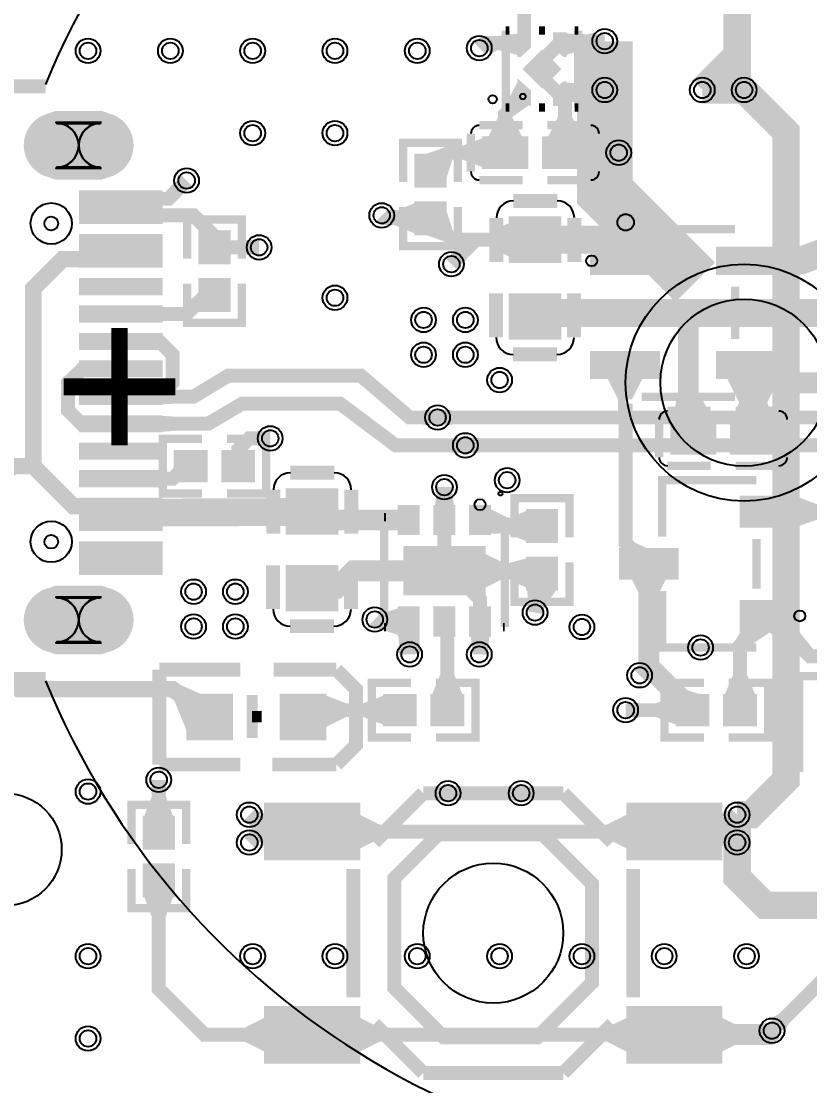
# Model space of a CAD drawing. Header units: millimetres. Extents: x -4.6 to 50, y -7.7 to 42.4.
# Drawn here: x 5.75 to 20.12, y 4.97 to 24.37 of the extents above; entities that cross this region are included whole.
import ezdxf

# ---------------------------------------------------------------- set-up
doc = ezdxf.new("R2010")
doc.units = ezdxf.units.MM
for name, color, linetype, true_color in [('BottomLayer', 7, 'Continuous', 0x0000ff), ('BottomSilkLayer', 7, 'Continuous', 0x66cc33), ('BottomSolderMaskLayer', 7, 'Continuous', 0xaa00ff), ('Document', 7, 'Continuous', 0xffffff), ('Hole', 7, 'Continuous', 0x222222), ('Inner1', 7, 'Continuous', 0x999966), ('Inner2', 7, 'Continuous', 0x008000), ('Multi-Layer', 7, 'Continuous', 0xc0c0c0), ('TopLayer', 7, 'Continuous', 0xff0000), ('TopPasteMaskLayer', 7, 'Continuous', 0x808080), ('TopSilkLayer', 7, 'Continuous', 0xffcc00), ('TopSolderMaskLayer', 7, 'Continuous', 0x800080)]:
    doc.layers.add(name, color=color, linetype=linetype, true_color=true_color)
doc.styles.get("Standard").update_dxf_attribs({"font": 'arial.ttf'})

msp = doc.modelspace()

# ---------------------------------------------------------------- hatches: boundary and pattern name
at = {"layer": 'BottomLayer'}
msp.add_hatch(color=256, dxfattribs=at).paths.add_polyline_path([(16.787, 21.839), (16.487, 21.839), (16.51, 21.699), (16.764, 21.699)])
at = {"layer": 'BottomSolderMaskLayer'}
for points in [[(7.213, 22.731, -0.785398), (7.213, 21.48), (6.379, 21.48, -0.785398), (6.379, 22.731)], [(7.213, 14.08, -0.785398), (7.213, 12.83), (6.379, 12.83, -0.785398), (6.379, 14.08)]]:
    msp.add_hatch(color=256, dxfattribs=at).paths.add_polyline_path(points)
at = {"layer": 'Document'}
for points in [[(9.097, 11.959), (9.097, 11.299), (8.945, 11.299), (8.945, 11.959)], [(9.373, 11.582), (8.712, 11.582), (8.712, 11.735), (9.373, 11.735)], [(11.226, 11.634), (10.566, 11.634), (10.566, 11.787), (11.226, 11.787)]]:
    msp.add_hatch(color=256, dxfattribs=at).paths.add_polyline_path(points)
at = {"layer": 'Inner1'}
for points in [[(18.361, 23.102), (18.149, 23.314), (18.264, 23.396), (18.443, 23.217)], [(18.994, 23.301), (18.729, 23.161), (18.669, 23.288), (18.923, 23.422)], [(18.293, 22.964), (18.293, 23.264), (18.433, 23.241), (18.433, 22.987)], [(18.791, 22.964), (18.791, 23.264), (18.651, 23.241), (18.651, 22.987)], [(19.123, 23.127), (18.911, 22.914), (19.026, 22.832), (19.205, 23.011)], [(18.928, 9.756), (18.928, 10.056), (19.05, 10.033), (19.05, 9.779)], [(19.656, 5.955), (19.417, 6.194), (19.558, 6.275), (19.737, 6.096)]]:
    msp.add_hatch(color=256, dxfattribs=at).paths.add_polyline_path(points)
at = {"layer": 'Inner2'}
for points in [[(13.469, 16.995), (13.469, 17.295), (13.609, 17.272), (13.609, 17.018)], [(13.975, 16.487), (13.975, 16.787), (14.115, 16.764), (14.115, 16.51)]]:
    msp.add_hatch(color=256, dxfattribs=at).paths.add_polyline_path(points)
at = {"layer": 'Multi-Layer'}
for points in [[(7.196, 22.705, -0.785398), (7.196, 21.505), (6.396, 21.505, -0.785398), (6.396, 22.705)], [(7.196, 14.055, -0.785398), (7.196, 12.855), (6.396, 12.855, -0.785398), (6.396, 14.055)]]:
    msp.add_hatch(color=256, dxfattribs=at).paths.add_polyline_path(points)
at = {"layer": 'TopLayer'}
for points in [[(14.291, 23.761), (14.187, 24.082), (14.347, 24.097), (14.43, 23.843)], [(14.815, 23.745), (14.815, 24.145), (14.434, 24.097), (14.434, 23.843)], [(14.815, 24.145), (15.015, 24.145), (15.015, 23.895), (14.865, 23.745), (14.815, 23.745)], [(15.665, 24.145), (15.465, 24.145), (15.465, 23.895), (15.615, 23.745), (15.665, 23.745)], [(15.665, 23.745), (15.665, 24.145), (16.046, 24.13), (16.046, 23.876)], [(16.234, 23.834), (16.234, 24.172), (16.077, 24.13), (16.077, 23.876)], [(14.922, 23.495), (15.24, 23.813), (15.558, 23.495), (15.24, 23.177)], [(15.015, 22.845), (14.815, 23.295), (14.586, 22.871), (14.697, 22.622)], [(15.015, 23.095), (15.015, 22.845), (14.815, 22.845), (14.815, 23.295), (14.865, 23.245), (15.015, 23.095)], [(16.234, 22.945), (16.234, 23.283), (16.077, 23.241), (16.077, 22.987)], [(15.665, 22.845), (15.465, 22.845), (15.465, 23.095), (15.615, 23.245), (15.665, 23.245)], [(15.665, 23.245), (15.665, 22.845), (16.046, 22.987), (16.046, 23.241)], [(14.25, 22.241), (14.885, 22.241), (14.695, 22.622), (14.441, 22.622)], [(15.976, 22.241), (15.341, 22.241), (15.531, 22.622), (15.785, 22.622)], [(14.173, 21.701), (14.173, 22.241), (13.792, 22.098), (13.792, 21.844)], [(14.963, 22.241), (14.963, 21.701), (14.173, 21.701), (14.173, 22.241)], [(15.263, 22.241), (15.263, 21.701), (16.053, 21.701), (16.053, 22.241)], [(16.053, 21.701), (16.053, 22.241), (16.434, 22.098), (16.434, 21.844)], [(16.505, 21.821), (16.505, 22.121), (16.365, 22.098), (16.365, 21.844)], [(13.478, 21.359), (12.938, 21.359), (12.938, 21.925), (13.478, 21.925)], [(13.065, 21.925), (13.478, 21.443), (13.615, 21.868), (13.449, 22.062)], [(8.214, 21.28), (8.214, 20.98), (6.914, 20.98), (6.914, 21.28)], [(8.214, 20.98), (8.214, 20.68), (6.914, 20.68), (6.914, 20.98)], [(12.938, 21.059), (12.938, 20.493), (12.557, 20.649), (12.557, 20.903)], [(13.478, 21.059), (12.938, 21.059), (12.938, 20.493), (13.478, 20.493)], [(13.478, 20.973), (13.062, 20.493), (13.448, 20.357), (13.615, 20.549)], [(12.477, 20.95), (12.42, 20.656), (12.562, 20.649), (12.611, 20.903)], [(15.563, 20.785), (15.563, 19.985), (14.663, 19.985), (14.663, 20.785)], [(14.663, 20.068), (14.663, 20.703), (14.282, 20.512), (14.282, 20.258)], [(14.663, 20.068), (14.663, 20.703), (14.282, 20.512), (14.282, 20.258)], [(8.214, 20.48), (8.214, 20.18), (6.914, 20.18), (6.914, 20.48)], [(9.541, 19.962), (9.001, 19.962), (9.001, 20.528), (9.541, 20.528)], [(8.214, 20.18), (8.214, 19.88), (6.914, 19.88), (6.914, 20.18)], [(13.789, 19.927), (13.577, 20.139), (13.692, 20.221), (13.871, 20.042)], [(17.332, 20.245), (17.332, 19.755), (16.175, 19.755), (16.175, 20.245)], [(19.648, 20.245), (19.648, 19.755), (18.473, 19.755), (18.473, 20.245)], [(8.214, 19.68), (8.214, 19.38), (6.914, 19.38), (6.914, 19.68)], [(9.541, 19.662), (9.001, 19.662), (9.001, 19.096), (9.541, 19.096)], [(15.563, 19.385), (15.563, 18.585), (14.663, 18.585), (14.663, 19.385)], [(17.332, 19.295), (17.332, 18.805), (16.175, 18.805), (16.175, 19.295)], [(8.214, 19.18), (8.214, 18.88), (6.914, 18.88), (6.914, 19.18)], [(8.214, 18.68), (8.214, 18.38), (6.914, 18.38), (6.914, 18.68)], [(17.332, 18.345), (17.332, 17.855), (16.175, 17.855), (16.175, 18.345)], [(19.648, 18.345), (19.648, 17.855), (18.473, 17.855), (18.473, 18.345)], [(8.214, 18.18), (8.214, 17.88), (6.914, 17.88), (6.914, 18.18)], [(17.071, 17.855), (16.436, 17.855), (16.626, 17.474), (16.88, 17.474)], [(19.564, 17.855), (18.612, 17.855), (18.897, 17.284), (19.278, 17.284)], [(8.214, 17.68), (8.214, 17.38), (6.914, 17.38), (6.914, 17.68)], [(8.214, 17.68), (8.214, 17.38), (8.595, 17.399), (8.595, 17.653)], [(18.383, 17.034), (17.602, 17.034), (17.717, 17.606), (18.098, 17.606)], [(18.692, 17.034), (19.482, 17.034), (19.278, 17.606), (18.897, 17.606)], [(13.205, 16.995), (13.205, 17.295), (13.065, 17.272), (13.065, 17.018)], [(8.214, 17.18), (8.214, 16.88), (6.914, 16.88), (6.914, 17.18)], [(8.214, 17.18), (8.214, 16.88), (8.595, 16.904), (8.595, 17.158)], [(18.392, 16.494), (18.392, 17.034), (17.602, 17.034), (17.602, 16.494)], [(18.692, 16.494), (18.692, 17.034), (19.482, 17.034), (19.482, 16.494)], [(13.711, 16.487), (13.711, 16.787), (13.571, 16.764), (13.571, 16.51)], [(13.975, 16.487), (13.975, 16.787), (14.115, 16.764), (14.115, 16.51)], [(8.214, 16.68), (8.214, 16.38), (6.914, 16.38), (6.914, 16.68)], [(9.121, 16.526), (9.121, 15.986), (8.555, 15.986), (8.555, 16.526)], [(9.421, 16.526), (9.421, 15.986), (9.987, 15.986), (9.987, 16.526)], [(8.214, 16.18), (8.214, 15.88), (6.914, 15.88), (6.914, 16.18)], [(11.499, 15.832), (11.499, 15.032), (10.599, 15.032), (10.599, 15.832)], [(13.287, 15.526), (13.637, 15.526), (13.589, 15.875), (13.335, 15.875)], [(13.612, 15.743), (13.312, 15.743), (13.335, 15.603), (13.589, 15.603)], [(8.214, 15.68), (8.214, 15.38), (6.914, 15.38), (6.914, 15.68)], [(12.987, 15.026), (12.637, 15.026), (12.637, 15.526), (12.987, 15.526)], [(13.637, 15.026), (13.287, 15.026), (13.287, 15.526), (13.637, 15.526)], [(14.287, 15.026), (13.937, 15.026), (13.937, 15.526), (14.287, 15.526)], [(19.908, 15.162), (19.908, 15.694), (18.871, 15.694), (18.871, 15.162)], [(19.908, 15.162), (19.908, 15.694), (20.289, 15.55), (20.289, 15.296)], [(8.214, 15.38), (8.214, 15.08), (6.914, 15.08), (6.914, 15.38)], [(14.287, 15.482), (14.287, 15.026), (14.668, 15.038), (14.668, 15.292)], [(14.97, 14.882), (14.97, 15.448), (14.589, 15.292), (14.589, 15.038)], [(15.51, 14.882), (14.97, 14.882), (14.97, 15.448), (15.51, 15.448)], [(8.214, 14.88), (8.214, 14.58), (6.914, 14.58), (6.914, 14.88)], [(14.187, 13.926), (12.737, 13.926), (12.737, 14.776), (14.187, 14.776)], [(17.197, 14.744), (16.668, 14.744), (16.674, 14.769), (16.944, 14.859)], [(17.706, 14.212), (17.706, 14.744), (16.668, 14.744), (16.668, 14.212)], [(8.214, 14.58), (8.214, 14.28), (6.914, 14.28), (6.914, 14.58)], [(14.187, 14.669), (14.187, 14.034), (14.568, 14.224), (14.568, 14.478)], [(14.97, 14.582), (14.97, 14.034), (14.589, 14.224), (14.589, 14.478)], [(15.51, 14.582), (14.97, 14.582), (14.97, 14.016), (15.51, 14.016)], [(11.499, 14.432), (11.499, 13.632), (10.599, 13.632), (10.599, 14.432)], [(16.869, 14.212), (17.504, 14.212), (17.314, 13.831), (17.06, 13.831)], [(14.97, 14.016), (15.507, 14.016), (15.25, 13.635), (14.992, 13.635)], [(15.284, 13.693), (14.989, 13.746), (15.036, 13.879), (15.286, 13.835)], [(19.908, 13.262), (19.908, 13.794), (18.871, 13.794), (18.871, 13.262)], [(12.637, 13.175), (12.637, 13.675), (12.256, 13.553), (12.256, 13.299)], [(12.987, 13.176), (12.637, 13.176), (12.637, 13.676), (12.987, 13.676)], [(13.637, 13.176), (13.287, 13.176), (13.287, 13.676), (13.637, 13.676)], [(14.287, 13.176), (13.937, 13.176), (13.937, 13.676), (14.287, 13.676)], [(18.871, 13.262), (19.441, 13.262), (19.027, 12.987), (18.758, 13.076)], [(19.338, 13.262), (19.908, 13.262), (20.216, 12.881), (19.857, 12.881)], [(14.287, 13.176), (13.937, 13.176), (13.985, 12.842), (14.239, 12.842)], [(14.254, 12.951), (13.955, 12.967), (13.985, 13.106), (14.239, 13.092)], [(17.01, 12.646), (17.217, 12.429), (17.273, 12.514), (17.098, 12.698)], [(13.797, 12.081), (13.231, 12.081), (13.387, 12.462), (13.641, 12.462)], [(18.565, 12.081), (19.131, 12.081), (18.975, 12.462), (18.721, 12.462)], [(8.782, 11.392), (9.07, 12.084), (8.659, 12.267), (8.54, 11.981)], [(9.582, 12.084), (9.582, 11.284), (8.782, 11.284), (8.782, 12.084)], [(11.284, 12.084), (11.284, 11.284), (10.484, 11.284), (10.484, 12.084)], [(11.284, 12.084), (11.284, 11.494), (11.665, 11.684), (11.665, 11.938)], [(12.365, 11.541), (12.365, 12.081), (11.984, 11.938), (11.984, 11.684)], [(12.931, 12.081), (12.931, 11.541), (12.365, 11.541), (12.365, 12.081)], [(13.231, 12.081), (13.231, 11.541), (13.797, 11.541), (13.797, 12.081)], [(17.699, 12.081), (17.699, 11.541), (17.318, 11.684), (17.318, 11.938)], [(17.699, 11.665), (18.179, 12.081), (17.755, 12.218), (17.563, 12.051)], [(18.265, 11.541), (18.265, 12.081), (17.699, 12.081), (17.699, 11.541)], [(18.565, 11.541), (18.565, 12.081), (19.131, 12.081), (19.131, 11.541)], [(16.896, 11.661), (16.896, 11.961), (17.036, 11.938), (17.036, 11.684)], [(8.405, 10.409), (8.105, 10.409), (8.128, 10.269), (8.382, 10.269)], [(8.525, 9.86), (7.985, 9.86), (8.128, 10.241), (8.382, 10.241)], [(10.201, 10.097), (11.901, 10.097), (11.901, 9.097), (10.201, 9.097)], [(16.801, 10.097), (18.501, 10.097), (18.501, 9.097), (16.801, 9.097)], [(10.106, 9.919), (9.893, 9.706), (10.009, 9.624), (10.188, 9.803)], [(10.201, 9.294), (10.201, 9.929), (9.996, 9.996), (9.906, 9.726)], [(10.201, 9.28), (10.201, 9.915), (10.105, 9.724), (10.105, 9.47)], [(11.901, 9.915), (11.901, 9.28), (12.282, 9.47), (12.282, 9.724)], [(16.801, 9.28), (16.801, 9.915), (16.42, 9.724), (16.42, 9.47)], [(18.501, 9.929), (18.501, 9.294), (18.796, 9.726), (18.706, 9.996)], [(18.501, 9.915), (18.501, 9.28), (18.597, 9.47), (18.597, 9.724)], [(18.809, 9.706), (18.596, 9.919), (18.514, 9.803), (18.693, 9.624)], [(7.985, 9.294), (8.525, 9.294), (8.525, 9.86), (7.985, 9.86)], [(10.106, 9.385), (9.893, 9.598), (10.009, 9.68), (10.188, 9.501)], [(18.809, 9.598), (18.596, 9.385), (18.514, 9.501), (18.693, 9.68)], [(7.985, 8.994), (8.525, 8.994), (8.525, 8.428), (7.985, 8.428)], [(8.525, 8.428), (7.985, 8.428), (8.128, 8.047), (8.382, 8.047)], [(10.201, 5.579), (10.201, 6.214), (9.82, 6.024), (9.82, 5.77)], [(10.201, 6.397), (11.901, 6.397), (11.901, 5.397), (10.201, 5.397)], [(11.901, 6.214), (11.901, 5.579), (12.282, 5.77), (12.282, 6.024)], [(16.801, 5.579), (16.801, 6.214), (16.42, 6.024), (16.42, 5.77)], [(16.801, 6.397), (18.501, 6.397), (18.501, 5.397), (16.801, 5.397)], [(18.501, 6.214), (18.501, 5.579), (18.882, 5.77), (18.882, 6.024)], [(19.343, 5.789), (19.264, 6.079), (19.134, 6.024), (19.203, 5.77)]]:
    msp.add_hatch(color=256, dxfattribs=at).paths.add_polyline_path(points)
at = {"layer": 'TopPasteMaskLayer'}
for points in [[(14.815, 24.145), (15.015, 24.145), (15.015, 23.895), (14.865, 23.745), (14.815, 23.745)], [(15.665, 24.145), (15.465, 24.145), (15.465, 23.895), (15.615, 23.745), (15.665, 23.745)], [(14.922, 23.495), (15.24, 23.813), (15.558, 23.495), (15.24, 23.177)], [(15.015, 23.095), (15.015, 22.845), (14.815, 22.845), (14.815, 23.295), (14.865, 23.245), (15.015, 23.095)], [(15.665, 22.845), (15.465, 22.845), (15.465, 23.095), (15.615, 23.245), (15.665, 23.245)], [(7.794, 22.06), (7.796, 22.09), (7.796, 22.12), (7.794, 22.15), (7.791, 22.18), (7.787, 22.209), (7.781, 22.239), (7.773, 22.268), (7.765, 22.296), (7.754, 22.324), (7.743, 22.352), (7.73, 22.379), (7.715, 22.405), (7.7, 22.431), (7.683, 22.455), (7.665, 22.479), (7.646, 22.502), (7.625, 22.524), (7.604, 22.545), (7.581, 22.565), (7.558, 22.583), (7.534, 22.601), (7.509, 22.617), (7.483, 22.632), (7.456, 22.646), (7.429, 22.658), (7.401, 22.669), (7.373, 22.679), (7.344, 22.687), (7.315, 22.693), (7.285, 22.698), (7.256, 22.702), (7.226, 22.704), (7.196, 22.705), (6.396, 22.705), (6.366, 22.704), (6.336, 22.702), (6.306, 22.698), (6.277, 22.693), (6.248, 22.687), (6.219, 22.679), (6.191, 22.669), (6.163, 22.658), (6.135, 22.646), (6.109, 22.632), (6.083, 22.617), (6.058, 22.601), (6.034, 22.583), (6.01, 22.565), (5.988, 22.545), (5.966, 22.524), (5.946, 22.502), (5.927, 22.479), (5.909, 22.455), (5.892, 22.431), (5.876, 22.405), (5.862, 22.379), (5.849, 22.352), (5.837, 22.324), (5.827, 22.296), (5.818, 22.268), (5.811, 22.239), (5.805, 22.209), (5.8, 22.18), (5.797, 22.15), (5.796, 22.12), (5.796, 22.09), (5.797, 22.06), (5.8, 22.031), (5.805, 22.001), (5.811, 21.972), (5.818, 21.943), (5.827, 21.914), (5.837, 21.886), (5.849, 21.858), (5.862, 21.831), (5.876, 21.805), (5.892, 21.78), (5.909, 21.755), (5.927, 21.731), (5.946, 21.708), (5.966, 21.686), (5.988, 21.665), (6.01, 21.646), (6.034, 21.627), (6.058, 21.609), (6.083, 21.593), (6.109, 21.578), (6.135, 21.565), (6.163, 21.552), (6.191, 21.541), (6.219, 21.532), (6.248, 21.524), (6.277, 21.517), (6.306, 21.512), (6.336, 21.508), (6.366, 21.506), (6.396, 21.505), (7.196, 21.505), (7.226, 21.506), (7.256, 21.508), (7.285, 21.512), (7.315, 21.517), (7.344, 21.524), (7.373, 21.532), (7.401, 21.541), (7.429, 21.552), (7.456, 21.565), (7.483, 21.578), (7.509, 21.593), (7.534, 21.609), (7.558, 21.627), (7.581, 21.646), (7.604, 21.665), (7.625, 21.686), (7.646, 21.708), (7.665, 21.731), (7.683, 21.755), (7.7, 21.78), (7.715, 21.805), (7.73, 21.831), (7.743, 21.858), (7.754, 21.886), (7.765, 21.914), (7.773, 21.943), (7.781, 21.972), (7.787, 22.001), (7.791, 22.031)], [(14.333, 21.746), (14.333, 22.196), (14.383, 22.246), (14.863, 22.246), (14.933, 22.196), (14.933, 21.746), (14.863, 21.696), (14.383, 21.696)], [(15.293, 21.746), (15.293, 22.196), (15.363, 22.246), (15.843, 22.246), (15.893, 22.196), (15.893, 21.746), (15.843, 21.696), (15.363, 21.696)], [(13.438, 21.344), (12.978, 21.344), (12.938, 21.384), (12.938, 21.885), (12.978, 21.925), (13.438, 21.925), (13.478, 21.885), (13.478, 21.384)], [(6.914, 20.68), (8.214, 20.68), (8.214, 20.98), (8.214, 20.98), (8.214, 21.28), (6.914, 21.28), (6.914, 20.98), (6.914, 20.98)], [(13.438, 21.074), (12.978, 21.074), (12.938, 21.034), (12.938, 20.533), (12.978, 20.493), (13.438, 20.493), (13.478, 20.533), (13.478, 21.034)], [(15.563, 20.785), (15.563, 19.985), (14.663, 19.985), (14.663, 20.785)], [(6.914, 19.88), (8.214, 19.88), (8.214, 20.18), (8.214, 20.18), (8.214, 20.48), (6.914, 20.48), (6.914, 20.18), (6.914, 20.18)], [(9.501, 19.947), (9.041, 19.947), (9.001, 19.987), (9.001, 20.488), (9.041, 20.528), (9.501, 20.528), (9.541, 20.488), (9.541, 19.987)], [(17.332, 20.245), (17.332, 19.755), (16.175, 19.755), (16.175, 20.245)], [(19.648, 20.245), (19.648, 19.755), (18.473, 19.755), (18.473, 20.245)], [(6.914, 19.38), (8.214, 19.38), (8.214, 19.68), (6.914, 19.68)], [(9.501, 19.677), (9.041, 19.677), (9.001, 19.637), (9.001, 19.136), (9.041, 19.096), (9.501, 19.096), (9.541, 19.136), (9.541, 19.637)], [(15.563, 19.385), (15.563, 18.585), (14.663, 18.585), (14.663, 19.385)], [(17.332, 19.295), (17.332, 18.805), (16.175, 18.805), (16.175, 19.295)], [(8.214, 19.18), (6.914, 19.18), (6.914, 18.88), (8.214, 18.88)], [(6.914, 18.38), (8.214, 18.38), (8.214, 18.68), (6.914, 18.68)], [(17.332, 18.345), (17.332, 17.855), (16.175, 17.855), (16.175, 18.345)], [(19.648, 18.345), (19.648, 17.855), (18.473, 17.855), (18.473, 18.345)], [(6.914, 17.88), (8.214, 17.88), (8.214, 18.18), (6.914, 18.18)], [(6.914, 17.38), (8.214, 17.38), (8.214, 17.68), (6.914, 17.68)], [(6.914, 16.88), (8.214, 16.88), (8.214, 17.18), (6.914, 17.18)], [(18.362, 16.989), (18.362, 16.539), (18.292, 16.489), (17.812, 16.489), (17.762, 16.539), (17.762, 16.989), (17.812, 17.039), (18.292, 17.039)], [(19.322, 16.989), (19.322, 16.539), (19.272, 16.489), (18.792, 16.489), (18.722, 16.539), (18.722, 16.989), (18.792, 17.039), (19.272, 17.039)], [(6.914, 16.38), (8.214, 16.38), (8.214, 16.68), (6.914, 16.68)], [(9.136, 16.486), (9.136, 16.026), (9.096, 15.986), (8.595, 15.986), (8.555, 16.026), (8.555, 16.486), (8.595, 16.526), (9.096, 16.526)], [(9.406, 16.486), (9.406, 16.026), (9.446, 15.986), (9.947, 15.986), (9.987, 16.026), (9.987, 16.486), (9.947, 16.526), (9.446, 16.526)], [(6.914, 15.88), (8.214, 15.88), (8.214, 16.18), (6.914, 16.18)], [(11.499, 15.832), (11.499, 15.032), (10.599, 15.032), (10.599, 15.832)], [(6.914, 15.08), (8.214, 15.08), (8.214, 15.38), (8.214, 15.38), (8.214, 15.68), (6.914, 15.68), (6.914, 15.38), (6.914, 15.38)], [(12.987, 15.026), (12.637, 15.026), (12.637, 15.526), (12.987, 15.526)], [(13.637, 15.026), (13.287, 15.026), (13.287, 15.526), (13.637, 15.526)], [(14.287, 15.026), (13.937, 15.026), (13.937, 15.526), (14.287, 15.526)], [(19.908, 15.162), (19.908, 15.694), (18.871, 15.694), (18.871, 15.162)], [(15.47, 14.867), (15.01, 14.867), (14.97, 14.907), (14.97, 15.408), (15.01, 15.448), (15.47, 15.448), (15.51, 15.408), (15.51, 14.907)], [(6.914, 14.28), (8.214, 14.28), (8.214, 14.58), (8.214, 14.58), (8.214, 14.88), (6.914, 14.88), (6.914, 14.58), (6.914, 14.58)], [(14.187, 13.926), (12.737, 13.926), (12.737, 14.776), (14.187, 14.776)], [(17.706, 14.212), (17.706, 14.744), (16.668, 14.744), (16.668, 14.212)], [(15.47, 14.597), (15.01, 14.597), (14.97, 14.557), (14.97, 14.056), (15.01, 14.016), (15.47, 14.016), (15.51, 14.056), (15.51, 14.557)], [(11.499, 14.432), (11.499, 13.632), (10.599, 13.632), (10.599, 14.432)], [(7.794, 13.41), (7.796, 13.44), (7.796, 13.47), (7.794, 13.5), (7.791, 13.53), (7.787, 13.559), (7.781, 13.588), (7.773, 13.617), (7.765, 13.646), (7.754, 13.674), (7.743, 13.702), (7.73, 13.729), (7.715, 13.755), (7.7, 13.78), (7.683, 13.805), (7.665, 13.829), (7.646, 13.852), (7.625, 13.874), (7.604, 13.895), (7.581, 13.915), (7.558, 13.933), (7.534, 13.951), (7.509, 13.967), (7.483, 13.982), (7.456, 13.996), (7.429, 14.008), (7.401, 14.019), (7.373, 14.028), (7.344, 14.036), (7.315, 14.043), (7.285, 14.048), (7.256, 14.052), (7.226, 14.054), (7.196, 14.055), (6.396, 14.055), (6.366, 14.054), (6.336, 14.052), (6.306, 14.048), (6.277, 14.043), (6.248, 14.036), (6.219, 14.028), (6.191, 14.019), (6.163, 14.008), (6.135, 13.996), (6.109, 13.982), (6.083, 13.967), (6.058, 13.951), (6.034, 13.933), (6.01, 13.915), (5.988, 13.895), (5.966, 13.874), (5.946, 13.852), (5.927, 13.829), (5.909, 13.805), (5.892, 13.78), (5.876, 13.755), (5.862, 13.729), (5.849, 13.702), (5.837, 13.674), (5.827, 13.646), (5.818, 13.617), (5.811, 13.588), (5.805, 13.559), (5.8, 13.53), (5.797, 13.5), (5.796, 13.47), (5.796, 13.44), (5.797, 13.41), (5.8, 13.38), (5.805, 13.351), (5.811, 13.321), (5.818, 13.292), (5.827, 13.264), (5.837, 13.236), (5.849, 13.208), (5.862, 13.181), (5.876, 13.155), (5.892, 13.129), (5.909, 13.105), (5.927, 13.081), (5.946, 13.058), (5.966, 13.036), (5.988, 13.015), (6.01, 12.995), (6.034, 12.977), (6.058, 12.959), (6.083, 12.943), (6.109, 12.928), (6.135, 12.914), (6.163, 12.902), (6.191, 12.891), (6.219, 12.882), (6.248, 12.873), (6.277, 12.867), (6.306, 12.862), (6.336, 12.858), (6.366, 12.856), (6.396, 12.855), (7.196, 12.855), (7.226, 12.856), (7.256, 12.858), (7.285, 12.862), (7.315, 12.867), (7.344, 12.873), (7.373, 12.882), (7.401, 12.891), (7.429, 12.902), (7.456, 12.914), (7.483, 12.928), (7.509, 12.943), (7.534, 12.959), (7.558, 12.977), (7.581, 12.995), (7.604, 13.015), (7.625, 13.036), (7.646, 13.058), (7.665, 13.081), (7.683, 13.105), (7.7, 13.129), (7.715, 13.155), (7.73, 13.181), (7.743, 13.208), (7.754, 13.236), (7.765, 13.264), (7.773, 13.292), (7.781, 13.321), (7.787, 13.351), (7.791, 13.38)], [(19.908, 13.262), (19.908, 13.794), (18.871, 13.794), (18.871, 13.262)], [(12.987, 13.176), (12.637, 13.176), (12.637, 13.676), (12.987, 13.676)], [(13.637, 13.176), (13.287, 13.176), (13.287, 13.676), (13.637, 13.676)], [(14.287, 13.176), (13.937, 13.176), (13.937, 13.676), (14.287, 13.676)], [(9.582, 12.084), (9.582, 11.284), (8.782, 11.284), (8.782, 12.084)], [(11.284, 12.084), (11.284, 11.284), (10.484, 11.284), (10.484, 12.084)], [(12.946, 12.041), (12.946, 11.581), (12.906, 11.541), (12.405, 11.541), (12.365, 11.581), (12.365, 12.041), (12.405, 12.081), (12.906, 12.081)], [(13.216, 12.041), (13.216, 11.581), (13.256, 11.541), (13.757, 11.541), (13.797, 11.581), (13.797, 12.041), (13.757, 12.081), (13.256, 12.081)], [(18.28, 11.581), (18.28, 12.041), (18.24, 12.081), (17.739, 12.081), (17.699, 12.041), (17.699, 11.581), (17.739, 11.541), (18.24, 11.541)], [(18.55, 11.581), (18.55, 12.041), (18.59, 12.081), (19.091, 12.081), (19.131, 12.041), (19.131, 11.581), (19.091, 11.541), (18.59, 11.541)], [(10.201, 10.097), (11.901, 10.097), (11.901, 9.097), (10.201, 9.097)], [(16.801, 10.097), (18.501, 10.097), (18.501, 9.097), (16.801, 9.097)], [(8.025, 9.279), (8.485, 9.279), (8.525, 9.319), (8.525, 9.82), (8.485, 9.86), (8.025, 9.86), (7.985, 9.82), (7.985, 9.319)], [(8.025, 9.009), (8.485, 9.009), (8.525, 8.969), (8.525, 8.468), (8.485, 8.428), (8.025, 8.428), (7.985, 8.468), (7.985, 8.969)], [(10.201, 6.397), (11.901, 6.397), (11.901, 5.397), (10.201, 5.397)], [(16.801, 6.397), (18.501, 6.397), (18.501, 5.397), (16.801, 5.397)]]:
    msp.add_hatch(color=256, dxfattribs=at).paths.add_polyline_path(points)
at = {"layer": 'TopSolderMaskLayer'}
for points in [[(14.79, 24.167), (15.04, 24.167), (15.04, 23.886), (14.852, 23.717), (14.79, 23.717)], [(15.69, 24.167), (15.44, 24.167), (15.44, 23.886), (15.628, 23.717), (15.69, 23.717)], [(14.886, 23.495), (15.24, 23.849), (15.594, 23.495), (15.24, 23.141)], [(15.04, 23.103), (15.04, 22.825), (14.79, 22.825), (14.79, 23.325), (14.852, 23.27), (15.04, 23.103)], [(15.69, 22.823), (15.44, 22.823), (15.44, 23.104), (15.628, 23.273), (15.69, 23.273)], [(7.213, 22.731, -0.785398), (7.213, 21.48), (6.379, 21.48, -0.785398), (6.379, 22.731)], [(14.988, 22.266), (14.988, 21.676), (14.148, 21.676), (14.148, 22.266)], [(15.238, 22.266), (15.238, 21.676), (16.079, 21.676), (16.079, 22.266)], [(13.502, 21.332), (12.914, 21.332), (12.914, 21.951), (13.502, 21.951)], [(8.324, 21.286), (8.324, 20.974), (6.804, 20.974), (6.804, 21.286)], [(8.324, 20.986), (8.324, 20.674), (6.804, 20.674), (6.804, 20.986)], [(13.502, 21.086), (12.914, 21.086), (12.914, 20.467), (13.502, 20.467)], [(15.592, 20.808), (15.592, 19.962), (14.634, 19.962), (14.634, 20.808)], [(8.324, 20.486), (8.324, 20.174), (6.804, 20.174), (6.804, 20.486)], [(9.565, 19.935), (8.977, 19.935), (8.977, 20.554), (9.565, 20.554)], [(8.324, 20.186), (8.324, 19.874), (6.804, 19.874), (6.804, 20.186)], [(17.392, 20.256), (17.392, 19.744), (16.115, 19.744), (16.115, 20.256)], [(19.709, 20.256), (19.709, 19.744), (18.412, 19.744), (18.412, 20.256)], [(8.324, 19.686), (8.324, 19.374), (6.804, 19.374), (6.804, 19.686)], [(9.565, 19.689), (8.977, 19.689), (8.977, 19.07), (9.565, 19.07)], [(15.592, 19.408), (15.592, 18.562), (14.634, 18.562), (14.634, 19.408)], [(17.392, 19.306), (17.392, 18.794), (16.115, 18.794), (16.115, 19.306)], [(8.324, 19.186), (8.324, 18.874), (6.804, 18.874), (6.804, 19.186)], [(8.324, 18.686), (8.324, 18.374), (6.804, 18.374), (6.804, 18.686)], [(17.392, 18.356), (17.392, 17.844), (16.115, 17.844), (16.115, 18.356)], [(19.709, 18.356), (19.709, 17.844), (18.412, 17.844), (18.412, 18.356)], [(8.324, 18.186), (8.324, 17.874), (6.804, 17.874), (6.804, 18.186)], [(8.324, 17.686), (8.324, 17.374), (6.804, 17.374), (6.804, 17.686)], [(8.324, 17.186), (8.324, 16.874), (6.804, 16.874), (6.804, 17.186)], [(18.417, 16.469), (18.417, 17.059), (17.577, 17.059), (17.577, 16.469)], [(18.667, 16.469), (18.667, 17.059), (19.508, 17.059), (19.508, 16.469)], [(8.324, 16.686), (8.324, 16.374), (6.804, 16.374), (6.804, 16.686)], [(9.146, 16.551), (9.146, 15.961), (8.53, 15.961), (8.53, 16.551)], [(9.396, 16.551), (9.396, 15.961), (10.012, 15.961), (10.012, 16.551)], [(8.324, 16.186), (8.324, 15.874), (6.804, 15.874), (6.804, 16.186)], [(11.528, 15.855), (11.528, 15.009), (10.57, 15.009), (10.57, 15.855)], [(19.933, 15.137), (19.933, 15.719), (18.845, 15.719), (18.845, 15.137)], [(8.324, 15.686), (8.324, 15.374), (6.804, 15.374), (6.804, 15.686)], [(13.012, 15.001), (12.612, 15.001), (12.612, 15.551), (13.012, 15.551)], [(13.662, 15.001), (13.262, 15.001), (13.262, 15.551), (13.662, 15.551)], [(14.312, 15.001), (13.912, 15.001), (13.912, 15.551), (14.312, 15.551)], [(8.324, 15.386), (8.324, 15.074), (6.804, 15.074), (6.804, 15.386)], [(15.534, 14.855), (14.946, 14.855), (14.946, 15.474), (15.534, 15.474)], [(8.324, 14.886), (8.324, 14.574), (6.804, 14.574), (6.804, 14.886)], [(14.212, 13.901), (12.712, 13.901), (12.712, 14.801), (14.212, 14.801)], [(17.731, 14.187), (17.731, 14.769), (16.643, 14.769), (16.643, 14.187)], [(8.324, 14.586), (8.324, 14.274), (6.804, 14.274), (6.804, 14.586)], [(15.534, 14.609), (14.946, 14.609), (14.946, 13.99), (15.534, 13.99)], [(11.528, 14.455), (11.528, 13.609), (10.57, 13.609), (10.57, 14.455)], [(7.213, 14.08, -0.785398), (7.213, 12.83), (6.379, 12.83, -0.785398), (6.379, 14.08)], [(19.933, 13.237), (19.933, 13.819), (18.845, 13.819), (18.845, 13.237)], [(13.012, 13.151), (12.612, 13.151), (12.612, 13.701), (13.012, 13.701)], [(13.662, 13.151), (13.262, 13.151), (13.262, 13.701), (13.662, 13.701)], [(14.312, 13.151), (13.912, 13.151), (13.912, 13.701), (14.312, 13.701)], [(9.608, 12.109), (9.608, 11.259), (8.757, 11.259), (8.757, 12.109)], [(11.309, 12.109), (11.309, 11.259), (10.459, 11.259), (10.459, 12.109)], [(12.956, 12.106), (12.956, 11.516), (12.34, 11.516), (12.34, 12.106)], [(13.206, 12.106), (13.206, 11.516), (13.822, 11.516), (13.822, 12.106)], [(18.29, 11.516), (18.29, 12.106), (17.674, 12.106), (17.674, 11.516)], [(18.54, 11.516), (18.54, 12.106), (19.156, 12.106), (19.156, 11.516)], [(10.176, 10.123), (11.926, 10.123), (11.926, 9.072), (10.176, 9.072)], [(16.776, 10.123), (18.526, 10.123), (18.526, 9.072), (16.776, 9.072)], [(7.961, 9.267), (8.549, 9.267), (8.549, 9.886), (7.961, 9.886)], [(7.961, 9.021), (8.549, 9.021), (8.549, 8.402), (7.961, 8.402)], [(10.176, 6.422), (11.926, 6.422), (11.926, 5.371), (10.176, 5.371)], [(16.776, 6.422), (18.526, 6.422), (18.526, 5.371), (16.776, 5.371)]]:
    msp.add_hatch(color=256, dxfattribs=at).paths.add_polyline_path(points)

# ---------------------------------------------------------------- linework, layer by layer
at = {"layer": 'BottomLayer'}
for points, const_width in [([(16.383, 24.003), (16.383, 23.114)], 1.016), ([(16.383, 23.114), (16.383, 21.26), (18.034, 19.609)], 1.016), ([(16.637, 21.971), (16.637, 20.698), (17.837, 19.498)], 0.254), ([(19.726, 17.75), (19.756, 17.78), (35.001, 17.653)], 0.381)]:
    msp.add_lwpolyline(points, dxfattribs=dict(at, const_width=const_width))
msp.add_circle((18.923, 17.78), 1.524, dxfattribs=at)
at = {"layer": 'BottomSilkLayer', "const_width": 0.254}
for points in [[(6.193, 23.18), (4.029, 23.18)], [(6.193, 12.38), (4.029, 12.38)]]:
    msp.add_lwpolyline(points, dxfattribs=at)
at = {"layer": 'BottomSilkLayer'}
for start, end in [(9.7821, 157.8339), (202.1661, 350.2179)]:
    msp.add_arc((19.529, 17.78), 14.4, start, end, dxfattribs=at)
at = {"layer": 'BottomSolderMaskLayer'}
for points in [[(7.213, 22.522), (6.379, 22.522)], [(7.213, 21.688), (6.379, 21.688)], [(7.213, 13.872), (6.379, 13.872)], [(7.213, 13.038), (6.379, 13.038)]]:
    msp.add_lwpolyline(points, close=True, dxfattribs=at)
msp.add_circle((18.923, 17.78), 2.159, dxfattribs=at)
for centre, start, end in [((6.379, 22.105), 270, 450), ((7.213, 22.105), 450, 270), ((6.379, 13.455), 270, 450), ((7.213, 13.455), 450, 270)]:
    msp.add_arc(centre, 0.417, start, end, dxfattribs=at)
at = {"layer": 'Document'}
for centre, radius in [((14.89, 22.995), 0.05), ((6.296, 20.68), 0.125), ((16.145, 20), 0.1), ((14.112, 15.556), 0.1), ((6.296, 14.88), 0.125), ((19.938, 13.528), 0.1)]:
    msp.add_circle(centre, radius, dxfattribs=at)
at = {"layer": 'Hole'}
for centre in [(16.383, 24.003), (6.967, 23.827), (8.467, 23.827), (9.967, 23.827), (11.467, 23.827), (12.967, 23.827), (14.097, 23.876), (16.383, 23.114), (18.161, 23.114), (18.923, 23.114), (9.967, 22.327), (11.467, 22.327), (16.637, 21.971), (8.763, 21.463), (12.319, 20.828), (10.085, 20.245), (13.589, 19.939), (11.467, 19.327), (13.081, 18.923), (13.843, 18.923), (13.081, 18.288), (13.843, 18.288), (14.467, 17.827), (13.337, 17.145), (10.287, 16.764), (13.843, 16.637), (14.605, 16.002), (13.462, 15.875), (8.89, 13.97), (9.652, 13.97), (12.192, 13.462), (15.113, 13.589), (8.89, 13.335), (9.652, 13.335), (15.967, 13.327), (18.13, 12.952), (12.827, 12.827), (14.097, 12.827), (17.018, 12.446), (16.764, 11.811), (8.255, 10.541), (6.967, 10.327), (13.528, 10.297), (14.861, 10.297), (9.906, 9.906), (18.796, 9.906), (9.906, 9.398), (18.796, 9.398), (6.967, 7.327), (9.967, 7.327), (11.467, 7.327), (12.967, 7.327), (14.467, 7.327), (15.967, 7.327), (17.467, 7.327), (18.967, 7.327), (19.431, 5.969), (6.967, 5.827)]:
    msp.add_circle(centre, 0.15, dxfattribs=at)
at = {"layer": 'Inner1'}
for points, const_width in [([(18.796, 25.654), (18.796, 23.749), (18.161, 23.114)], 0.5), ([(28.829, 24.13), (21.082, 24.13), (20.447, 23.495), (20.447, 6.985), (19.431, 5.969)], 0.254), ([(18.796, 23.749), (18.796, 23.241), (18.923, 23.114)], 0.5), ([(18.161, 23.114), (18.923, 23.114)], 0.5), ([(18.796, 9.906), (19.05, 9.906), (19.685, 10.541), (19.685, 22.352), (18.923, 23.114)], 0.5), ([(18.796, 9.398), (18.796, 9.906)], 0.5)]:
    msp.add_lwpolyline(points, dxfattribs=dict(at, const_width=const_width))
at = {"layer": 'Inner2'}
for points, const_width in [([(24.511, 17.145), (13.338, 17.145)], 0.254), ([(13.843, 16.637), (13.843, 16.637), (13.843, 16.637), (23.876, 16.637)], 0.254), ([(18.796, 9.906), (18.796, 8.763), (19.304, 8.255), (21.59, 8.255), (22.225, 7.493), (22.225, 5.588)], 0.5)]:
    msp.add_lwpolyline(points, dxfattribs=dict(at, const_width=const_width))
at = {"layer": 'Multi-Layer'}
for points in [[(7.196, 22.505), (6.396, 22.505)], [(7.196, 21.705), (6.396, 21.705)], [(7.196, 13.855), (6.396, 13.855)], [(7.196, 13.055), (6.396, 13.055)]]:
    msp.add_lwpolyline(points, close=True, dxfattribs=at)
for centre, radius in [((14.097, 23.876), 0.225), ((16.383, 24.003), 0.225), ((6.967, 23.827), 0.225), ((8.467, 23.827), 0.225), ((9.967, 23.827), 0.225), ((11.467, 23.827), 0.225), ((12.967, 23.827), 0.225), ((16.383, 23.114), 0.225), ((18.161, 23.114), 0.225), ((18.923, 23.114), 0.225), ((9.967, 22.327), 0.225), ((11.467, 22.327), 0.225), ((16.637, 21.971), 0.225), ((8.763, 21.463), 0.225), ((6.296, 20.68), 0.375), ((12.319, 20.828), 0.225), ((10.085, 20.245), 0.225), ((13.589, 19.939), 0.225), ((11.467, 19.327), 0.225), ((13.081, 18.923), 0.225), ((13.843, 18.923), 0.225), ((13.081, 18.288), 0.225), ((13.843, 18.288), 0.225), ((14.467, 17.827), 0.225), ((13.337, 17.145), 0.225), ((10.287, 16.764), 0.225), ((13.843, 16.637), 0.225), ((14.605, 16.002), 0.225), ((13.462, 15.875), 0.225), ((6.296, 14.88), 0.375), ((8.89, 13.97), 0.225), ((9.652, 13.97), 0.225), ((15.113, 13.589), 0.225), ((12.192, 13.462), 0.225), ((8.89, 13.335), 0.225), ((9.652, 13.335), 0.225), ((15.967, 13.327), 0.225), ((12.827, 12.827), 0.225), ((14.097, 12.827), 0.225), ((18.13, 12.952), 0.225), ((17.018, 12.446), 0.225), ((16.764, 11.811), 0.225), ((8.255, 10.541), 0.225), ((6.967, 10.327), 0.225), ((13.528, 10.297), 0.225), ((14.861, 10.297), 0.225), ((5.461, 9.271), 1.025), ((9.906, 9.906), 0.225), ((18.796, 9.906), 0.225), ((9.906, 9.398), 0.225), ((18.796, 9.398), 0.225), ((6.967, 7.327), 0.225), ((9.967, 7.327), 0.225), ((11.467, 7.327), 0.225), ((12.967, 7.327), 0.225), ((14.467, 7.327), 0.225), ((15.967, 7.327), 0.225), ((17.467, 7.327), 0.225), ((18.967, 7.327), 0.225), ((6.967, 5.827), 0.225), ((19.431, 5.969), 0.225)]:
    msp.add_circle(centre, radius, dxfattribs=at)
for centre, start, end in [((6.396, 22.105), 270, 450), ((7.196, 22.105), 450, 270), ((6.396, 13.455), 270, 450), ((7.196, 13.455), 450, 270)]:
    msp.add_arc(centre, 0.4, start, end, dxfattribs=at)
at = {"layer": 'TopLayer'}
for points, const_width in [([(14.915, 23.97), (14.915, 24.582), (14.859, 24.638)], 0.254), ([(14.915, 23.97), (14.191, 23.97), (14.097, 23.876)], 0.254), ([(15.24, 23.495), (15.24, 23.645), (15.565, 23.97)], 0.254), ([(15.565, 23.97), (15.598, 24.003), (16.383, 24.003)], 0.254), ([(15.24, 23.495), (15.24, 23.345), (15.565, 23.02)], 0.254), ([(14.567, 21.971), (14.567, 22.672), (14.915, 23.02)], 0.254), ([(15.565, 23.02), (15.659, 23.114), (16.383, 23.114)], 0.254), ([(15.659, 21.971), (15.659, 22.926), (15.565, 23.02)], 0.254), ([(13.208, 21.641), (13.538, 21.971), (14.567, 21.971)], 0.254), ([(15.659, 21.971), (16.637, 21.971)], 0.254), ([(7.564, 21.13), (8.43, 21.13), (8.763, 21.463)], 0.254), ([(22.621, 20.978), (19.965, 20.008), (19.06, 20)], 0.508), ([(9.271, 20.245), (9.271, 20.447), (8.888, 20.83), (7.564, 20.83)], 0.254), ([(13.208, 20.777), (12.37, 20.777), (12.319, 20.828)], 0.254), ([(13.208, 20.777), (13.599, 20.386), (15.113, 20.386)], 0.254), ([(16.753, 20), (16.368, 20.385), (15.113, 20.385)], 0.508), ([(9.271, 20.245), (10.085, 20.245), (10.085, 20.245)], 0.254), ([(13.589, 19.939), (14.036, 20.386), (15.113, 20.386)], 0.254), ([(7.564, 20.03), (6.502, 20.03), (5.969, 19.497), (5.969, 16.256), (6.695, 15.53), (7.564, 15.53)], 0.3), ([(16.753, 19.05), (21.463, 19.05), (23.099, 19.662)], 0.508), ([(7.564, 19.03), (8.763, 19.03), (9.112, 19.379), (9.271, 19.379)], 0.254), ([(15.113, 18.985), (15.178, 19.05), (16.753, 19.05)], 0.508), ([(17.996, 16.764), (17.907, 16.98), (17.907, 19.05)], 0.381), ([(7.564, 18.529), (8.255, 18.542), (8.509, 18.288), (8.509, 17.78), (8.26, 17.531), (7.564, 17.531)], 0.254), ([(19.06, 18.1), (19.088, 18.075), (19.088, 16.764)], 0.381), ([(7.564, 17.031), (6.845, 17.031), (6.604, 17.272), (6.604, 17.78), (6.863, 18.029), (7.564, 18.029)], 0.254), ([(16.754, 18.1), (16.754, 17.399), (16.764, 17.399)], 0.254), ([(7.564, 17.526), (8.89, 17.526), (9.525, 17.907), (11.176, 17.907)], 0.254), ([(11.176, 17.907), (11.938, 17.907), (12.827, 17.145), (13.338, 17.145)], 0.254), ([(7.564, 17.031), (9.157, 17.031), (9.779, 17.399), (10.287, 17.399)], 0.254), ([(10.287, 17.399), (11.557, 17.399), (12.573, 16.637), (13.843, 16.637)], 0.254), ([(17.186, 14.478), (17.145, 14.478), (16.764, 14.859), (16.764, 17.399)], 0.254), ([(9.704, 16.256), (9.704, 16.562), (9.906, 16.764), (10.287, 16.764)], 0.254), ([(5.969, 16.256), (5.588, 16.256), (5.207, 15.875), (5.207, 12.7), (5.715, 12.192), (8.509, 12.192), (9.182, 11.684)], 0.3), ([(7.564, 16.03), (8.509, 16.03), (8.735, 16.256), (8.838, 16.256)], 0.254), ([(13.462, 15.276), (13.462, 15.875)], 0.254), ([(11.049, 15.423), (7.498, 15.41)], 0.508), ([(7.564, 15.53), (7.564, 15.23)], 0.254), ([(11.049, 15.432), (11.205, 15.276), (12.812, 15.276)], 0.381), ([(19.39, 15.428), (20.955, 15.418)], 0.254), ([(13.462, 15.276), (13.462, 14.351)], 0.254), ([(14.112, 15.276), (14.224, 15.164), (15.24, 15.164)], 0.254), ([(7.564, 14.73), (7.564, 14.43)], 0.254), ([(17.983, 11.811), (17.186, 12.606), (17.186, 14.478)], 0.381), ([(13.462, 14.351), (11.811, 14.351), (11.491, 14.031), (11.049, 14.031)], 0.381), ([(15.24, 14.3), (15.062, 14.351), (13.462, 14.351)], 0.254), ([(13.462, 14.351), (13.589, 14.351), (14.112, 13.828), (14.112, 13.426)], 0.254), ([(15.24, 14.3), (15.113, 13.589)], 0.254), ([(12.812, 13.426), (12.228, 13.426), (12.192, 13.462)], 0.254), ([(12.812, 13.426), (12.827, 12.827)], 0.381), ([(19.39, 13.528), (18.847, 12.987), (18.847, 11.811)], 0.254), ([(19.39, 13.528), (20.124, 12.791), (21.463, 12.791)], 0.254), ([(13.462, 13.426), (13.513, 13.376), (13.513, 11.811)], 0.254), ([(14.112, 13.426), (14.097, 12.827)], 0.254), ([(17.018, 12.446), (17.186, 12.606)], 0.254), ([(12.649, 11.811), (11.011, 11.811), (10.884, 11.684)], 0.254), ([(17.983, 11.811), (16.764, 11.811)], 0.254), ([(8.255, 9.576), (8.255, 10.541)], 0.254), ([(9.906, 9.906), (10.216, 9.596), (11.052, 9.596)], 0.254), ([(18.796, 9.906), (18.486, 9.596), (17.65, 9.596)], 0.254), ([(9.906, 9.398), (10.104, 9.596), (11.052, 9.596)], 0.254), ([(11.052, 9.596), (17.65, 9.596)], 0.254), ([(18.796, 9.398), (18.598, 9.596), (17.65, 9.596)], 0.254), ([(8.255, 8.712), (8.255, 6.731), (9.088, 5.898), (11.052, 5.898)], 0.254), ([(11.052, 5.898), (17.65, 5.898)], 0.254), ([(17.65, 5.898), (19.36, 5.898), (19.431, 5.969)], 0.381)]:
    msp.add_lwpolyline(points, dxfattribs=dict(at, const_width=const_width))
at = {"layer": 'TopSilkLayer'}
for points, const_width in [([(14.58, 24.195), (14.642, 24.195)], 0.152), ([(14.58, 24.195), (14.58, 22.795)], 0.15), ([(15.188, 24.195), (15.292, 24.195)], 0.152), ([(15.838, 24.195), (15.9, 24.195)], 0.152), ([(15.9, 24.195), (15.9, 22.795)], 0.15), ([(14.58, 22.795), (14.642, 22.795)], 0.152), ([(15.188, 22.795), (15.292, 22.795)], 0.152), ([(15.838, 22.795), (15.9, 22.795)], 0.152), ([(14.887, 22.47), (14.097, 22.47)], 0.152), ([(15.339, 22.47), (16.129, 22.47)], 0.152), ([(13.944, 22.317), (13.944, 21.625)], 0.152), ([(16.282, 22.317), (16.282, 21.625)], 0.152), ([(13.707, 21.435), (13.707, 22.153), (12.709, 22.153), (12.709, 21.435)], 0.152), ([(14.097, 21.472), (14.887, 21.472)], 0.152), ([(16.129, 21.472), (15.339, 21.472)], 0.152), ([(15.519, 21.091), (14.719, 21.091)], 0.254), ([(13.707, 20.983), (13.707, 20.265), (12.709, 20.265), (12.709, 20.983)], 0.152), ([(9.77, 20.038), (9.77, 20.756), (8.772, 20.756), (8.772, 20.038)], 0.152), ([(14.409, 19.981), (14.409, 20.781)], 0.254), ([(15.828, 19.981), (15.828, 20.781)], 0.254), ([(17.056, 20.576), (18.758, 20.576)], 0.152), ([(9.77, 19.586), (9.77, 18.868), (8.772, 18.868), (8.772, 19.586)], 0.152), ([(18.758, 18.574), (18.758, 19.526)], 0.152), ([(14.403, 19.405), (14.403, 18.605)], 0.254), ([(15.823, 19.405), (15.823, 18.605)], 0.254), ([(15.513, 18.295), (14.713, 18.295)], 0.254), ([(17.056, 17.524), (18.758, 17.524)], 0.152), ([(17.526, 17.263), (18.316, 17.263)], 0.152), ([(19.558, 17.263), (18.768, 17.263)], 0.152), ([(17.373, 16.418), (17.373, 17.11)], 0.152), ([(19.711, 16.418), (19.711, 17.11)], 0.152), ([(9.045, 16.755), (8.327, 16.755), (8.327, 15.757), (9.045, 15.757)], 0.152), ([(9.497, 16.755), (10.215, 16.755), (10.215, 15.757), (9.497, 15.757)], 0.152), ([(18.316, 16.265), (17.526, 16.265)], 0.152), ([(18.768, 16.265), (19.558, 16.265)], 0.152), ([(11.455, 16.137), (10.655, 16.137)], 0.254), ([(10.345, 15.028), (10.345, 15.828)], 0.254), ([(11.764, 15.028), (11.764, 15.828)], 0.254), ([(19.147, 16.004), (17.429, 16.004), (17.429, 14.973)], 0.152), ([(15.739, 14.958), (15.739, 15.676), (14.741, 15.676), (14.741, 14.958)], 0.152), ([(12.362, 15.326), (12.362, 13.326)], 0.152), ([(12.362, 15.326), (12.396, 15.326)], 0.152), ([(14.562, 13.326), (14.562, 15.326)], 0.152), ([(19.147, 14.933), (19.147, 14.023)], 0.152), ([(10.339, 14.452), (10.339, 13.652)], 0.254), ([(11.759, 14.452), (11.759, 13.652)], 0.254), ([(15.739, 14.506), (15.739, 13.788), (14.741, 13.788), (14.741, 14.506)], 0.152), ([(19.147, 12.952), (17.429, 12.952), (17.429, 13.983)], 0.152), ([(11.449, 13.342), (10.649, 13.342)], 0.254), ([(12.396, 13.326), (12.362, 13.326)], 0.152), ([(14.562, 13.326), (14.528, 13.326)], 0.152), ([(8.268, 12.548), (8.268, 10.82)], 0.254), ([(8.268, 12.548), (9.741, 12.548)], 0.254), ([(10.351, 12.548), (11.494, 12.548)], 0.254), ([(11.494, 12.548), (11.849, 12.192), (11.849, 11.176), (11.494, 10.82)], 0.254), ([(19.927, 10.681), (19.927, 12.433), (20.968, 12.433)], 0.152), ([(12.855, 12.31), (12.137, 12.31), (12.137, 11.312), (12.855, 11.312)], 0.152), ([(13.307, 12.31), (14.025, 12.31), (14.025, 11.312), (13.307, 11.312)], 0.152), ([(18.189, 11.312), (17.471, 11.312), (17.471, 12.31), (18.189, 12.31)], 0.152), ([(18.641, 11.312), (19.359, 11.312), (19.359, 12.31), (18.641, 12.31)], 0.152), ([(9.957, 12.09), (9.957, 11.303)], 0.203), ([(9.957, 11.692), (10.132, 11.692)], 0.203), ([(8.268, 10.82), (9.741, 10.82)], 0.254), ([(10.325, 10.82), (11.494, 10.82)], 0.254), ([(13.076, 10.297), (12.181, 9.402)], 0.254), ([(13.076, 10.297), (15.626, 10.297)], 0.254), ([(15.626, 10.297), (16.521, 9.402)], 0.254), ([(7.756, 9.37), (7.756, 10.088), (8.754, 10.088), (8.754, 9.37)], 0.152), ([(7.756, 8.918), (7.756, 8.2), (8.754, 8.2), (8.754, 8.918)], 0.152), ([(11.801, 8.915), (11.801, 6.579)], 0.254), ([(16.901, 8.915), (16.901, 6.579)], 0.254), ([(12.181, 6.092), (13.076, 5.197)], 0.254), ([(16.521, 6.092), (15.626, 5.197)], 0.254), ([(13.076, 5.197), (15.626, 5.197)], 0.254)]:
    msp.add_lwpolyline(points, dxfattribs=dict(at, const_width=const_width))
at = {"layer": 'TopSilkLayer', "const_width": 0.254}
msp.add_lwpolyline([(13.35, 9.548), (15.25, 9.548), (16.152, 8.646), (16.152, 6.848), (15.151, 5.847), (13.452, 5.847), (12.55, 6.749), (12.55, 8.748), (13.35, 9.548)], close=True, dxfattribs=at)
at = {"layer": 'TopSilkLayer'}
for centre, radius in [((14.34, 22.945), 0.0759), ((16.764, 20.701), 0.15), ((14.482, 15.756), 0.0351), ((14.351, 7.747), 1.275)]:
    msp.add_circle(centre, radius, dxfattribs=at)
for centre, radius, start, end in [((14.097, 22.317), 0.152, 90, 180), ((16.129, 22.317), 0.152, 360, 90), ((14.097, 21.625), 0.152, 180, 270), ((16.129, 21.625), 0.152, 270, 0), ((14.719, 20.781), 0.31, 90, 180), ((15.519, 20.781), 0.31, 0, 90), ((14.713, 18.605), 0.31, 180, 270), ((15.513, 18.605), 0.31, 270, 0), ((17.526, 17.11), 0.152, 90, 180), ((19.558, 17.11), 0.152, 0, 90), ((17.526, 16.418), 0.152, 180, 270), ((19.558, 16.418), 0.152, 270, 0), ((10.655, 15.828), 0.31, 90, 180), ((11.455, 15.828), 0.31, 0, 90), ((10.649, 13.652), 0.31, 180, 270), ((11.449, 13.652), 0.31, 270, 0)]:
    msp.add_arc(centre, radius, start, end, dxfattribs=at)
at = {"layer": 'TopSolderMaskLayer'}
for points in [[(7.213, 22.522), (6.379, 22.522)], [(7.213, 21.688), (6.379, 21.688)], [(7.213, 13.872), (6.379, 13.872)], [(7.213, 13.038), (6.379, 13.038)]]:
    msp.add_lwpolyline(points, close=True, dxfattribs=at)
for centre, start, end in [((6.379, 22.105), 270, 450), ((7.213, 22.105), 450, 270), ((6.379, 13.455), 270, 450), ((7.213, 13.455), 450, 270)]:
    msp.add_arc(centre, 0.417, start, end, dxfattribs=at)

# ---------------------------------------------------------------- texts
at = {"layer": 'BottomSilkLayer', "text_generation_flag": 2}
msp.add_text('+', height=3, dxfattribs=at).set_placement((8.763, 16.256))

doc.saveas('drawing.dxf')
